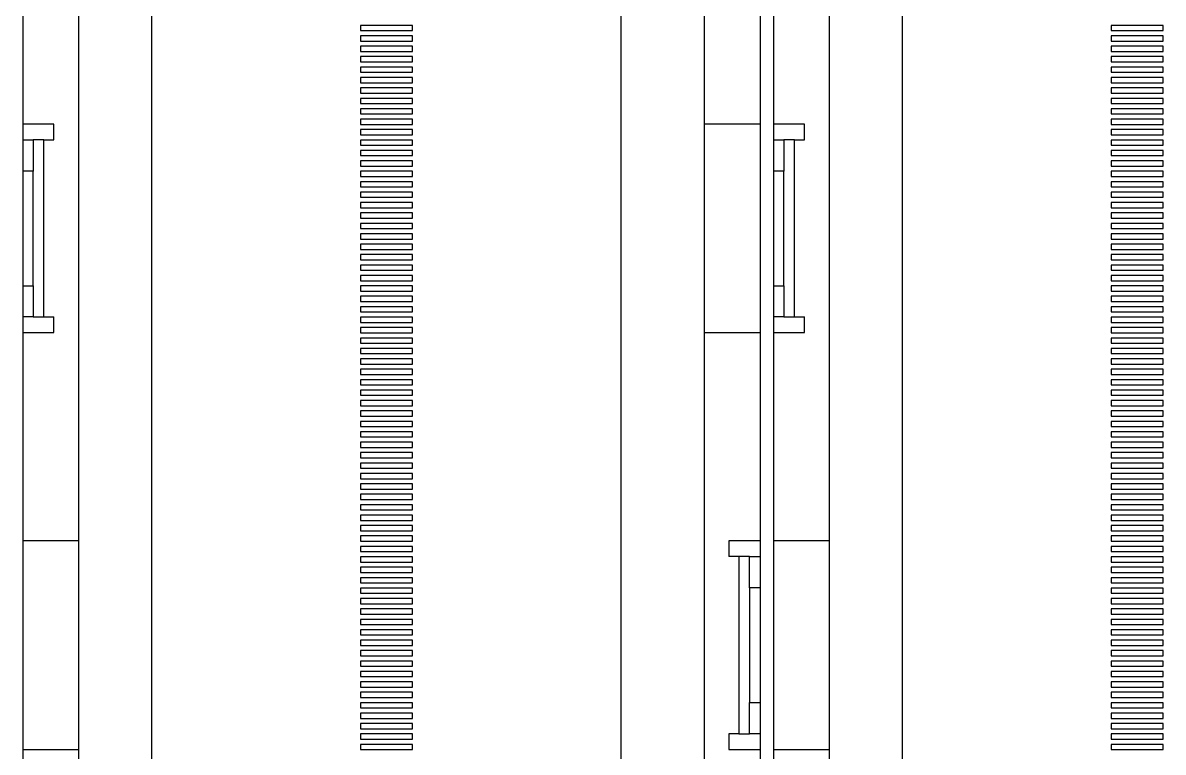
# Paper-space layout 'D' of a CAD drawing. Header units: inches. Extents: x 0 to 136, y 0 to 88.
# Drawn here: x 31.85 to 37.59, y 57.4 to 61.07 of the extents above; entities that cross this region are included whole.
import ezdxf

# ---------------------------------------------------------------- set-up
doc = ezdxf.new("R2010")
doc.units = ezdxf.units.IN
doc.header["$LTSCALE"] = 4
doc.header["$MEASUREMENT"] = 0

psp = doc.layouts.new('D')

# ---------------------------------------------------------------- linework, layer by layer
at = {"color": 7, "linetype": 'Continuous', "lineweight": 25}
for p, q in [((31.8497, 79.1984), (31.8497, 49.0147)), ((35.5614, 79.1984), (35.5614, 49.0147)), ((35.6292, 79.1984), (35.6292, 49.0147)), ((35.2816, 49.6971), (35.2816, 79.1459)), ((32.132, 49.6971), (32.132, 76.0511)), ((32.4994, 48.6199), (32.4994, 76.0247)), ((35.9115, 49.6971), (35.9115, 76.0511)), ((36.279, 48.6199), (36.279, 76.0247)), ((34.8616, 48.6199), (34.8616, 76.0048)), ((33.8118, 61.0608), (33.5493, 61.0608)), ((33.5493, 61.0608), (33.5493, 61.0346)), ((33.8118, 61.0608), (33.5493, 61.0608)), ((33.5493, 61.0346), (33.8118, 61.0346)), ((33.8118, 61.0346), (33.8118, 61.0608)), ((37.5913, 61.0608), (37.3288, 61.0608)), ((37.3288, 61.0608), (37.3288, 61.0346)), ((37.5913, 61.0608), (37.3288, 61.0608)), ((37.3288, 61.0346), (37.5913, 61.0346)), ((37.5913, 61.0346), (37.5913, 61.0608)), ((33.8118, 61.0083), (33.5493, 61.0083)), ((33.5493, 61.0083), (33.5493, 60.9821)), ((33.8118, 61.0083), (33.5493, 61.0083)), ((33.5493, 60.9821), (33.8118, 60.9821)), ((33.8118, 60.9821), (33.8118, 61.0083)), ((37.5913, 61.0083), (37.3288, 61.0083)), ((37.3288, 61.0083), (37.3288, 60.9821)), ((37.5913, 61.0083), (37.3288, 61.0083)), ((37.3288, 60.9821), (37.5913, 60.9821)), ((37.5913, 60.9821), (37.5913, 61.0083)), ((33.8118, 60.9558), (33.5493, 60.9558)), ((33.5493, 60.9558), (33.5493, 60.9296)), ((33.8118, 60.9558), (33.5493, 60.9558)), ((33.5493, 60.9296), (33.8118, 60.9296)), ((33.8118, 60.9296), (33.8118, 60.9558)), ((37.5913, 60.9558), (37.3288, 60.9558)), ((37.3288, 60.9558), (37.3288, 60.9296)), ((37.5913, 60.9558), (37.3288, 60.9558)), ((37.3288, 60.9296), (37.5913, 60.9296)), ((37.5913, 60.9296), (37.5913, 60.9558)), ((33.8118, 60.9033), (33.5493, 60.9033)), ((33.5493, 60.9033), (33.5493, 60.8771)), ((33.8118, 60.9033), (33.5493, 60.9033)), ((33.5493, 60.8771), (33.8118, 60.8771)), ((33.8118, 60.8771), (33.8118, 60.9033)), ((37.5913, 60.9033), (37.3288, 60.9033)), ((37.3288, 60.9033), (37.3288, 60.8771)), ((37.5913, 60.9033), (37.3288, 60.9033)), ((37.3288, 60.8771), (37.5913, 60.8771)), ((37.5913, 60.8771), (37.5913, 60.9033)), ((33.8118, 60.8508), (33.5493, 60.8508)), ((33.5493, 60.8508), (33.5493, 60.8246)), ((33.8118, 60.8508), (33.5493, 60.8508)), ((33.5493, 60.8246), (33.8118, 60.8246)), ((33.8118, 60.8246), (33.8118, 60.8508)), ((37.5913, 60.8508), (37.3288, 60.8508)), ((37.3288, 60.8508), (37.3288, 60.8246)), ((37.5913, 60.8508), (37.3288, 60.8508)), ((37.3288, 60.8246), (37.5913, 60.8246)), ((37.5913, 60.8246), (37.5913, 60.8508)), ((33.8118, 60.7983), (33.5493, 60.7983)), ((33.5493, 60.7983), (33.5493, 60.7721)), ((33.8118, 60.7983), (33.5493, 60.7983)), ((33.5493, 60.7721), (33.8118, 60.7721)), ((33.8118, 60.7721), (33.8118, 60.7983)), ((37.5913, 60.7983), (37.3288, 60.7983)), ((37.3288, 60.7983), (37.3288, 60.7721)), ((37.5913, 60.7983), (37.3288, 60.7983)), ((37.3288, 60.7721), (37.5913, 60.7721)), ((37.5913, 60.7721), (37.5913, 60.7983)), ((33.8118, 60.7458), (33.5493, 60.7458)), ((33.5493, 60.7458), (33.5493, 60.7196)), ((33.8118, 60.7458), (33.5493, 60.7458)), ((33.5493, 60.7196), (33.8118, 60.7196)), ((33.8118, 60.6933), (33.5493, 60.6933)), ((33.5493, 60.6933), (33.5493, 60.6671)), ((33.8118, 60.6933), (33.5493, 60.6933)), ((33.8118, 60.7196), (33.8118, 60.7458)), ((33.8118, 60.6671), (33.8118, 60.6933)), ((37.5913, 60.7458), (37.3288, 60.7458)), ((37.3288, 60.7458), (37.3288, 60.7196)), ((37.5913, 60.7458), (37.3288, 60.7458)), ((37.3288, 60.7196), (37.5913, 60.7196)), ((37.5913, 60.6933), (37.3288, 60.6933)), ((37.3288, 60.6933), (37.3288, 60.6671)), ((37.5913, 60.6933), (37.3288, 60.6933)), ((37.5913, 60.7196), (37.5913, 60.7458)), ((37.5913, 60.6671), (37.5913, 60.6933)), ((33.5493, 60.6671), (33.8118, 60.6671)), ((33.8118, 60.6409), (33.5493, 60.6409)), ((33.5493, 60.6409), (33.5493, 60.6146)), ((33.8118, 60.6409), (33.5493, 60.6409)), ((33.8118, 60.6146), (33.8118, 60.6409)), ((37.3288, 60.6671), (37.5913, 60.6671)), ((37.5913, 60.6409), (37.3288, 60.6409)), ((37.3288, 60.6409), (37.3288, 60.6146)), ((37.5913, 60.6409), (37.3288, 60.6409)), ((37.5913, 60.6146), (37.5913, 60.6409)), ((33.5493, 60.6146), (33.8118, 60.6146)), ((33.8118, 60.5884), (33.5493, 60.5884)), ((33.5493, 60.5884), (33.5493, 60.5621)), ((33.8118, 60.5884), (33.5493, 60.5884)), ((33.8118, 60.5621), (33.8118, 60.5884)), ((37.3288, 60.6146), (37.5913, 60.6146)), ((37.5913, 60.5884), (37.3288, 60.5884)), ((37.3288, 60.5884), (37.3288, 60.5621)), ((37.5913, 60.5884), (37.3288, 60.5884)), ((37.5913, 60.5621), (37.5913, 60.5884)), ((32.0061, 60.5632), (31.8497, 60.5632)), ((32.0061, 60.4845), (32.0061, 60.5632)), ((33.5493, 60.5621), (33.8118, 60.5621)), ((33.8118, 60.5359), (33.5493, 60.5359)), ((33.5493, 60.5359), (33.5493, 60.5096)), ((33.8118, 60.5359), (33.5493, 60.5359)), ((33.8118, 60.5096), (33.8118, 60.5359)), ((35.5614, 60.5632), (35.2816, 60.5632)), ((35.7856, 60.5632), (35.6292, 60.5632)), ((35.7856, 60.4845), (35.7856, 60.5632)), ((37.3288, 60.5621), (37.5913, 60.5621)), ((37.5913, 60.5359), (37.3288, 60.5359)), ((37.3288, 60.5359), (37.3288, 60.5096)), ((37.5913, 60.5359), (37.3288, 60.5359)), ((37.5913, 60.5096), (37.5913, 60.5359)), ((31.8497, 60.4845), (31.9023, 60.4845)), ((31.9023, 60.4845), (31.9023, 60.327)), ((31.9561, 60.4845), (31.9023, 60.4845)), ((31.9561, 59.5921), (31.9561, 60.4845)), ((31.9561, 60.4845), (32.0061, 60.4845)), ((33.5493, 60.5096), (33.8118, 60.5096)), ((33.8118, 60.4834), (33.5493, 60.4834)), ((33.5493, 60.4834), (33.5493, 60.4571)), ((33.8118, 60.4834), (33.5493, 60.4834)), ((33.8118, 60.4571), (33.8118, 60.4834)), ((35.6292, 60.4845), (35.6819, 60.4845)), ((35.6819, 60.4845), (35.6819, 60.327)), ((35.7356, 60.4845), (35.6819, 60.4845)), ((35.7356, 59.5921), (35.7356, 60.4845)), ((35.7356, 60.4845), (35.7856, 60.4845)), ((37.3288, 60.5096), (37.5913, 60.5096)), ((37.5913, 60.4834), (37.3288, 60.4834)), ((37.3288, 60.4834), (37.3288, 60.4571)), ((37.5913, 60.4834), (37.3288, 60.4834)), ((37.5913, 60.4571), (37.5913, 60.4834)), ((33.5493, 60.4571), (33.8118, 60.4571)), ((33.8118, 60.4309), (33.5493, 60.4309)), ((33.5493, 60.4309), (33.5493, 60.4046)), ((33.8118, 60.4309), (33.5493, 60.4309)), ((33.5493, 60.4046), (33.8118, 60.4046)), ((33.8118, 60.4046), (33.8118, 60.4309)), ((37.3288, 60.4571), (37.5913, 60.4571)), ((37.5913, 60.4309), (37.3288, 60.4309)), ((37.3288, 60.4309), (37.3288, 60.4046)), ((37.5913, 60.4309), (37.3288, 60.4309)), ((37.3288, 60.4046), (37.5913, 60.4046)), ((37.5913, 60.4046), (37.5913, 60.4309)), ((33.8118, 60.3784), (33.5493, 60.3784)), ((33.5493, 60.3784), (33.5493, 60.3521)), ((33.8118, 60.3784), (33.5493, 60.3784)), ((33.5493, 60.3521), (33.8118, 60.3521)), ((33.8118, 60.3521), (33.8118, 60.3784)), ((37.5913, 60.3784), (37.3288, 60.3784)), ((37.3288, 60.3784), (37.3288, 60.3521)), ((37.5913, 60.3784), (37.3288, 60.3784)), ((37.3288, 60.3521), (37.5913, 60.3521)), ((37.5913, 60.3521), (37.5913, 60.3784)), ((31.9023, 60.327), (31.8497, 60.327)), ((31.9023, 59.7496), (31.9023, 60.327)), ((33.8118, 60.3259), (33.5493, 60.3259)), ((33.5493, 60.3259), (33.5493, 60.2996)), ((33.8118, 60.3259), (33.5493, 60.3259)), ((33.5493, 60.2996), (33.8118, 60.2996)), ((33.8118, 60.2996), (33.8118, 60.3259)), ((35.6819, 60.327), (35.6292, 60.327)), ((35.6819, 59.7496), (35.6819, 60.327)), ((37.5913, 60.3259), (37.3288, 60.3259)), ((37.3288, 60.3259), (37.3288, 60.2996)), ((37.5913, 60.3259), (37.3288, 60.3259)), ((37.3288, 60.2996), (37.5913, 60.2996)), ((37.5913, 60.2996), (37.5913, 60.3259)), ((33.8118, 60.2734), (33.5493, 60.2734)), ((33.5493, 60.2734), (33.5493, 60.2471)), ((33.8118, 60.2734), (33.5493, 60.2734)), ((33.5493, 60.2471), (33.8118, 60.2471)), ((33.8118, 60.2471), (33.8118, 60.2734)), ((37.5913, 60.2734), (37.3288, 60.2734)), ((37.3288, 60.2734), (37.3288, 60.2471)), ((37.5913, 60.2734), (37.3288, 60.2734)), ((37.3288, 60.2471), (37.5913, 60.2471)), ((37.5913, 60.2471), (37.5913, 60.2734)), ((33.8118, 60.2209), (33.5493, 60.2209)), ((33.5493, 60.2209), (33.5493, 60.1947)), ((33.8118, 60.2209), (33.5493, 60.2209)), ((33.5493, 60.1947), (33.8118, 60.1947)), ((33.8118, 60.1947), (33.8118, 60.2209)), ((37.5913, 60.2209), (37.3288, 60.2209)), ((37.3288, 60.2209), (37.3288, 60.1947)), ((37.5913, 60.2209), (37.3288, 60.2209)), ((37.3288, 60.1947), (37.5913, 60.1947)), ((37.5913, 60.1947), (37.5913, 60.2209)), ((33.8118, 60.1684), (33.5493, 60.1684)), ((33.5493, 60.1684), (33.5493, 60.1422)), ((33.8118, 60.1684), (33.5493, 60.1684)), ((33.5493, 60.1422), (33.8118, 60.1422)), ((33.8118, 60.1159), (33.5493, 60.1159)), ((33.5493, 60.1159), (33.5493, 60.0897)), ((33.8118, 60.1159), (33.5493, 60.1159)), ((33.8118, 60.1422), (33.8118, 60.1684)), ((33.8118, 60.0897), (33.8118, 60.1159)), ((37.5913, 60.1684), (37.3288, 60.1684)), ((37.3288, 60.1684), (37.3288, 60.1422)), ((37.5913, 60.1684), (37.3288, 60.1684)), ((37.3288, 60.1422), (37.5913, 60.1422)), ((37.5913, 60.1159), (37.3288, 60.1159)), ((37.3288, 60.1159), (37.3288, 60.0897)), ((37.5913, 60.1159), (37.3288, 60.1159)), ((37.5913, 60.1422), (37.5913, 60.1684)), ((37.5913, 60.0897), (37.5913, 60.1159)), ((33.5493, 60.0897), (33.8118, 60.0897)), ((33.8118, 60.0634), (33.5493, 60.0634)), ((33.5493, 60.0634), (33.5493, 60.0372)), ((33.8118, 60.0634), (33.5493, 60.0634)), ((33.8118, 60.0372), (33.8118, 60.0634)), ((37.3288, 60.0897), (37.5913, 60.0897)), ((37.5913, 60.0634), (37.3288, 60.0634)), ((37.3288, 60.0634), (37.3288, 60.0372)), ((37.5913, 60.0634), (37.3288, 60.0634)), ((37.5913, 60.0372), (37.5913, 60.0634)), ((33.5493, 60.0372), (33.8118, 60.0372)), ((33.8118, 60.0109), (33.5493, 60.0109)), ((33.5493, 60.0109), (33.5493, 59.9847)), ((33.8118, 60.0109), (33.5493, 60.0109)), ((33.8118, 59.9847), (33.8118, 60.0109)), ((37.3288, 60.0372), (37.5913, 60.0372)), ((37.5913, 60.0109), (37.3288, 60.0109)), ((37.3288, 60.0109), (37.3288, 59.9847)), ((37.5913, 60.0109), (37.3288, 60.0109)), ((37.5913, 59.9847), (37.5913, 60.0109)), ((33.5493, 59.9847), (33.8118, 59.9847)), ((33.8118, 59.9584), (33.5493, 59.9584)), ((33.5493, 59.9584), (33.5493, 59.9322)), ((33.8118, 59.9584), (33.5493, 59.9584)), ((33.8118, 59.9322), (33.8118, 59.9584)), ((37.3288, 59.9847), (37.5913, 59.9847)), ((37.5913, 59.9584), (37.3288, 59.9584)), ((37.3288, 59.9584), (37.3288, 59.9322)), ((37.5913, 59.9584), (37.3288, 59.9584)), ((37.5913, 59.9322), (37.5913, 59.9584)), ((33.5493, 59.9322), (33.8118, 59.9322)), ((33.8118, 59.9059), (33.5493, 59.9059)), ((33.5493, 59.9059), (33.5493, 59.8797)), ((33.8118, 59.9059), (33.5493, 59.9059)), ((33.8118, 59.8797), (33.8118, 59.9059)), ((37.3288, 59.9322), (37.5913, 59.9322)), ((37.5913, 59.9059), (37.3288, 59.9059)), ((37.3288, 59.9059), (37.3288, 59.8797)), ((37.5913, 59.9059), (37.3288, 59.9059)), ((37.5913, 59.8797), (37.5913, 59.9059)), ((33.5493, 59.8797), (33.8118, 59.8797)), ((33.8118, 59.8534), (33.5493, 59.8534)), ((33.5493, 59.8534), (33.5493, 59.8272)), ((33.8118, 59.8534), (33.5493, 59.8534)), ((33.8118, 59.8272), (33.8118, 59.8534)), ((37.3288, 59.8797), (37.5913, 59.8797)), ((37.5913, 59.8534), (37.3288, 59.8534)), ((37.3288, 59.8534), (37.3288, 59.8272)), ((37.5913, 59.8534), (37.3288, 59.8534)), ((37.5913, 59.8272), (37.5913, 59.8534)), ((33.5493, 59.8272), (33.8118, 59.8272)), ((33.8118, 59.801), (33.5493, 59.801)), ((33.5493, 59.801), (33.5493, 59.7747)), ((33.8118, 59.801), (33.5493, 59.801)), ((33.5493, 59.7747), (33.8118, 59.7747)), ((33.8118, 59.7747), (33.8118, 59.801)), ((37.3288, 59.8272), (37.5913, 59.8272)), ((37.5913, 59.801), (37.3288, 59.801)), ((37.3288, 59.801), (37.3288, 59.7747)), ((37.5913, 59.801), (37.3288, 59.801)), ((37.3288, 59.7747), (37.5913, 59.7747)), ((37.5913, 59.7747), (37.5913, 59.801)), ((31.8497, 59.7496), (31.9023, 59.7496)), ((31.9023, 59.7496), (31.9023, 59.5921)), ((33.8118, 59.7485), (33.5493, 59.7485)), ((33.5493, 59.7485), (33.5493, 59.7222)), ((33.8118, 59.7485), (33.5493, 59.7485)), ((33.5493, 59.7222), (33.8118, 59.7222)), ((33.8118, 59.7222), (33.8118, 59.7485)), ((35.6292, 59.7496), (35.6819, 59.7496)), ((35.6819, 59.7496), (35.6819, 59.5921)), ((37.5913, 59.7485), (37.3288, 59.7485)), ((37.3288, 59.7485), (37.3288, 59.7222)), ((37.5913, 59.7485), (37.3288, 59.7485)), ((37.3288, 59.7222), (37.5913, 59.7222)), ((37.5913, 59.7222), (37.5913, 59.7485)), ((33.8118, 59.696), (33.5493, 59.696)), ((33.5493, 59.696), (33.5493, 59.6697)), ((33.8118, 59.696), (33.5493, 59.696)), ((33.5493, 59.6697), (33.8118, 59.6697)), ((33.8118, 59.6697), (33.8118, 59.696)), ((37.5913, 59.696), (37.3288, 59.696)), ((37.3288, 59.696), (37.3288, 59.6697)), ((37.5913, 59.696), (37.3288, 59.696)), ((37.3288, 59.6697), (37.5913, 59.6697)), ((37.5913, 59.6697), (37.5913, 59.696)), ((33.8118, 59.6435), (33.5493, 59.6435)), ((33.5493, 59.6435), (33.5493, 59.6172)), ((33.8118, 59.6435), (33.5493, 59.6435)), ((33.5493, 59.6172), (33.8118, 59.6172)), ((33.8118, 59.6172), (33.8118, 59.6435)), ((37.5913, 59.6435), (37.3288, 59.6435)), ((37.3288, 59.6435), (37.3288, 59.6172)), ((37.5913, 59.6435), (37.3288, 59.6435)), ((37.3288, 59.6172), (37.5913, 59.6172)), ((37.5913, 59.6172), (37.5913, 59.6435)), ((31.9023, 59.5921), (31.8497, 59.5921)), ((31.9023, 59.5921), (31.9561, 59.5921)), ((31.9561, 59.5921), (32.0061, 59.5921)), ((32.0061, 59.5134), (32.0061, 59.5921)), ((33.8118, 59.591), (33.5493, 59.591)), ((33.5493, 59.591), (33.5493, 59.5647)), ((33.8118, 59.591), (33.5493, 59.591)), ((33.5493, 59.5647), (33.8118, 59.5647)), ((33.8118, 59.5647), (33.8118, 59.591)), ((35.6819, 59.5921), (35.6292, 59.5921)), ((35.6819, 59.5921), (35.7356, 59.5921)), ((35.7356, 59.5921), (35.7856, 59.5921)), ((35.7856, 59.5134), (35.7856, 59.5921)), ((37.5913, 59.591), (37.3288, 59.591)), ((37.3288, 59.591), (37.3288, 59.5647)), ((37.5913, 59.591), (37.3288, 59.591)), ((37.3288, 59.5647), (37.5913, 59.5647)), ((37.5913, 59.5647), (37.5913, 59.591)), ((31.8497, 59.5134), (32.0061, 59.5134)), ((33.8118, 59.5385), (33.5493, 59.5385)), ((33.5493, 59.5385), (33.5493, 59.5122)), ((33.8118, 59.5385), (33.5493, 59.5385)), ((33.5493, 59.5122), (33.8118, 59.5122)), ((33.8118, 59.486), (33.5493, 59.486)), ((33.5493, 59.486), (33.5493, 59.4597)), ((33.8118, 59.486), (33.5493, 59.486)), ((33.8118, 59.5122), (33.8118, 59.5385)), ((33.8118, 59.4597), (33.8118, 59.486)), ((35.2816, 59.5134), (35.5614, 59.5134)), ((35.6292, 59.5134), (35.7856, 59.5134)), ((37.5913, 59.5385), (37.3288, 59.5385)), ((37.3288, 59.5385), (37.3288, 59.5122)), ((37.5913, 59.5385), (37.3288, 59.5385)), ((37.3288, 59.5122), (37.5913, 59.5122)), ((37.5913, 59.486), (37.3288, 59.486)), ((37.3288, 59.486), (37.3288, 59.4597)), ((37.5913, 59.486), (37.3288, 59.486)), ((37.5913, 59.5122), (37.5913, 59.5385)), ((37.5913, 59.4597), (37.5913, 59.486)), ((33.5493, 59.4597), (33.8118, 59.4597)), ((33.8118, 59.4335), (33.5493, 59.4335)), ((33.5493, 59.4335), (33.5493, 59.4073)), ((33.8118, 59.4335), (33.5493, 59.4335)), ((33.8118, 59.4073), (33.8118, 59.4335)), ((37.3288, 59.4597), (37.5913, 59.4597)), ((37.5913, 59.4335), (37.3288, 59.4335)), ((37.3288, 59.4335), (37.3288, 59.4073)), ((37.5913, 59.4335), (37.3288, 59.4335)), ((37.5913, 59.4073), (37.5913, 59.4335)), ((33.5493, 59.4073), (33.8118, 59.4073)), ((33.8118, 59.381), (33.5493, 59.381)), ((33.5493, 59.381), (33.5493, 59.3548)), ((33.8118, 59.381), (33.5493, 59.381)), ((33.8118, 59.3548), (33.8118, 59.381)), ((37.3288, 59.4073), (37.5913, 59.4073)), ((37.5913, 59.381), (37.3288, 59.381)), ((37.3288, 59.381), (37.3288, 59.3548)), ((37.5913, 59.381), (37.3288, 59.381)), ((37.5913, 59.3548), (37.5913, 59.381)), ((33.5493, 59.3548), (33.8118, 59.3548)), ((33.8118, 59.3285), (33.5493, 59.3285)), ((33.5493, 59.3285), (33.5493, 59.3023)), ((33.8118, 59.3285), (33.5493, 59.3285)), ((33.8118, 59.3023), (33.8118, 59.3285)), ((37.3288, 59.3548), (37.5913, 59.3548)), ((37.5913, 59.3285), (37.3288, 59.3285)), ((37.3288, 59.3285), (37.3288, 59.3023)), ((37.5913, 59.3285), (37.3288, 59.3285)), ((37.5913, 59.3023), (37.5913, 59.3285)), ((33.5493, 59.3023), (33.8118, 59.3023)), ((33.8118, 59.276), (33.5493, 59.276)), ((33.5493, 59.276), (33.5493, 59.2498)), ((33.8118, 59.276), (33.5493, 59.276)), ((33.8118, 59.2498), (33.8118, 59.276)), ((37.3288, 59.3023), (37.5913, 59.3023)), ((37.5913, 59.276), (37.3288, 59.276)), ((37.3288, 59.276), (37.3288, 59.2498)), ((37.5913, 59.276), (37.3288, 59.276)), ((37.5913, 59.2498), (37.5913, 59.276)), ((33.5493, 59.2498), (33.8118, 59.2498)), ((33.8118, 59.2235), (33.5493, 59.2235)), ((33.5493, 59.2235), (33.5493, 59.1973)), ((33.8118, 59.2235), (33.5493, 59.2235)), ((33.5493, 59.1973), (33.8118, 59.1973)), ((33.8118, 59.1973), (33.8118, 59.2235)), ((37.3288, 59.2498), (37.5913, 59.2498)), ((37.5913, 59.2235), (37.3288, 59.2235)), ((37.3288, 59.2235), (37.3288, 59.1973)), ((37.5913, 59.2235), (37.3288, 59.2235)), ((37.3288, 59.1973), (37.5913, 59.1973)), ((37.5913, 59.1973), (37.5913, 59.2235)), ((33.8118, 59.171), (33.5493, 59.171)), ((33.5493, 59.171), (33.5493, 59.1448)), ((33.8118, 59.171), (33.5493, 59.171)), ((33.5493, 59.1448), (33.8118, 59.1448)), ((33.8118, 59.1448), (33.8118, 59.171)), ((37.5913, 59.171), (37.3288, 59.171)), ((37.3288, 59.171), (37.3288, 59.1448)), ((37.5913, 59.171), (37.3288, 59.171)), ((37.3288, 59.1448), (37.5913, 59.1448)), ((37.5913, 59.1448), (37.5913, 59.171)), ((33.8118, 59.1185), (33.5493, 59.1185)), ((33.5493, 59.1185), (33.5493, 59.0923)), ((33.8118, 59.1185), (33.5493, 59.1185)), ((33.5493, 59.0923), (33.8118, 59.0923)), ((33.8118, 59.0923), (33.8118, 59.1185)), ((37.5913, 59.1185), (37.3288, 59.1185)), ((37.3288, 59.1185), (37.3288, 59.0923)), ((37.5913, 59.1185), (37.3288, 59.1185)), ((37.3288, 59.0923), (37.5913, 59.0923)), ((37.5913, 59.0923), (37.5913, 59.1185)), ((33.8118, 59.066), (33.5493, 59.066)), ((33.5493, 59.066), (33.5493, 59.0398)), ((33.8118, 59.066), (33.5493, 59.066)), ((33.5493, 59.0398), (33.8118, 59.0398)), ((33.8118, 59.0398), (33.8118, 59.066)), ((37.5913, 59.066), (37.3288, 59.066)), ((37.3288, 59.066), (37.3288, 59.0398)), ((37.5913, 59.066), (37.3288, 59.066)), ((37.3288, 59.0398), (37.5913, 59.0398)), ((37.5913, 59.0398), (37.5913, 59.066)), ((33.8118, 59.0136), (33.5493, 59.0136)), ((33.5493, 59.0136), (33.5493, 58.9873)), ((33.8118, 59.0136), (33.5493, 59.0136)), ((33.5493, 58.9873), (33.8118, 58.9873)), ((33.8118, 58.9873), (33.8118, 59.0136)), ((37.5913, 59.0136), (37.3288, 59.0136)), ((37.3288, 59.0136), (37.3288, 58.9873)), ((37.5913, 59.0136), (37.3288, 59.0136)), ((37.3288, 58.9873), (37.5913, 58.9873)), ((37.5913, 58.9873), (37.5913, 59.0136)), ((33.8118, 58.9611), (33.5493, 58.9611)), ((33.5493, 58.9611), (33.5493, 58.9348)), ((33.8118, 58.9611), (33.5493, 58.9611)), ((33.5493, 58.9348), (33.8118, 58.9348)), ((33.8118, 58.9348), (33.8118, 58.9611)), ((37.5913, 58.9611), (37.3288, 58.9611)), ((37.3288, 58.9611), (37.3288, 58.9348)), ((37.5913, 58.9611), (37.3288, 58.9611)), ((37.3288, 58.9348), (37.5913, 58.9348)), ((37.5913, 58.9348), (37.5913, 58.9611)), ((33.8118, 58.9086), (33.5493, 58.9086)), ((33.5493, 58.9086), (33.5493, 58.8823)), ((33.8118, 58.9086), (33.5493, 58.9086)), ((33.5493, 58.8823), (33.8118, 58.8823)), ((33.8118, 58.8561), (33.5493, 58.8561)), ((33.5493, 58.8561), (33.5493, 58.8298)), ((33.8118, 58.8561), (33.5493, 58.8561)), ((33.8118, 58.8823), (33.8118, 58.9086)), ((33.8118, 58.8298), (33.8118, 58.8561)), ((37.5913, 58.9086), (37.3288, 58.9086)), ((37.3288, 58.9086), (37.3288, 58.8823)), ((37.5913, 58.9086), (37.3288, 58.9086)), ((37.3288, 58.8823), (37.5913, 58.8823)), ((37.5913, 58.8561), (37.3288, 58.8561)), ((37.3288, 58.8561), (37.3288, 58.8298)), ((37.5913, 58.8561), (37.3288, 58.8561)), ((37.5913, 58.8823), (37.5913, 58.9086)), ((37.5913, 58.8298), (37.5913, 58.8561)), ((33.5493, 58.8298), (33.8118, 58.8298)), ((33.8118, 58.8036), (33.5493, 58.8036)), ((33.5493, 58.8036), (33.5493, 58.7773)), ((33.8118, 58.8036), (33.5493, 58.8036)), ((33.8118, 58.7773), (33.8118, 58.8036)), ((37.3288, 58.8298), (37.5913, 58.8298)), ((37.5913, 58.8036), (37.3288, 58.8036)), ((37.3288, 58.8036), (37.3288, 58.7773)), ((37.5913, 58.8036), (37.3288, 58.8036)), ((37.5913, 58.7773), (37.5913, 58.8036)), ((33.5493, 58.7773), (33.8118, 58.7773)), ((33.8118, 58.7511), (33.5493, 58.7511)), ((33.5493, 58.7511), (33.5493, 58.7248)), ((33.8118, 58.7511), (33.5493, 58.7511)), ((33.8118, 58.7248), (33.8118, 58.7511)), ((37.3288, 58.7773), (37.5913, 58.7773)), ((37.5913, 58.7511), (37.3288, 58.7511)), ((37.3288, 58.7511), (37.3288, 58.7248)), ((37.5913, 58.7511), (37.3288, 58.7511)), ((37.5913, 58.7248), (37.5913, 58.7511)), ((33.5493, 58.7248), (33.8118, 58.7248)), ((33.8118, 58.6986), (33.5493, 58.6986)), ((33.5493, 58.6986), (33.5493, 58.6723)), ((33.8118, 58.6986), (33.5493, 58.6986)), ((33.8118, 58.6723), (33.8118, 58.6986)), ((37.3288, 58.7248), (37.5913, 58.7248)), ((37.5913, 58.6986), (37.3288, 58.6986)), ((37.3288, 58.6986), (37.3288, 58.6723)), ((37.5913, 58.6986), (37.3288, 58.6986)), ((37.5913, 58.6723), (37.5913, 58.6986)), ((33.5493, 58.6723), (33.8118, 58.6723)), ((33.8118, 58.6461), (33.5493, 58.6461)), ((33.5493, 58.6461), (33.5493, 58.6199)), ((33.8118, 58.6461), (33.5493, 58.6461)), ((33.8118, 58.6199), (33.8118, 58.6461)), ((37.3288, 58.6723), (37.5913, 58.6723)), ((37.5913, 58.6461), (37.3288, 58.6461)), ((37.3288, 58.6461), (37.3288, 58.6199)), ((37.5913, 58.6461), (37.3288, 58.6461)), ((37.5913, 58.6199), (37.5913, 58.6461)), ((33.5493, 58.6199), (33.8118, 58.6199)), ((33.8118, 58.5936), (33.5493, 58.5936)), ((33.5493, 58.5936), (33.5493, 58.5674)), ((33.8118, 58.5936), (33.5493, 58.5936)), ((33.5493, 58.5674), (33.8118, 58.5674)), ((33.8118, 58.5674), (33.8118, 58.5936)), ((37.3288, 58.6199), (37.5913, 58.6199)), ((37.5913, 58.5936), (37.3288, 58.5936)), ((37.3288, 58.5936), (37.3288, 58.5674)), ((37.5913, 58.5936), (37.3288, 58.5936)), ((37.3288, 58.5674), (37.5913, 58.5674)), ((37.5913, 58.5674), (37.5913, 58.5936)), ((33.8118, 58.5411), (33.5493, 58.5411)), ((33.5493, 58.5411), (33.5493, 58.5149)), ((33.8118, 58.5411), (33.5493, 58.5411)), ((33.5493, 58.5149), (33.8118, 58.5149)), ((33.8118, 58.5149), (33.8118, 58.5411)), ((37.5913, 58.5411), (37.3288, 58.5411)), ((37.3288, 58.5411), (37.3288, 58.5149)), ((37.5913, 58.5411), (37.3288, 58.5411)), ((37.3288, 58.5149), (37.5913, 58.5149)), ((37.5913, 58.5149), (37.5913, 58.5411)), ((32.132, 58.4635), (31.8497, 58.4635)), ((33.8118, 58.4886), (33.5493, 58.4886)), ((33.5493, 58.4886), (33.5493, 58.4624)), ((33.8118, 58.4886), (33.5493, 58.4886)), ((33.5493, 58.4624), (33.8118, 58.4624)), ((33.8118, 58.4624), (33.8118, 58.4886)), ((35.5614, 58.4635), (35.405, 58.4635)), ((35.405, 58.4635), (35.405, 58.3847)), ((35.9115, 58.4635), (35.6292, 58.4635)), ((37.5913, 58.4886), (37.3288, 58.4886)), ((37.3288, 58.4886), (37.3288, 58.4624)), ((37.5913, 58.4886), (37.3288, 58.4886)), ((37.3288, 58.4624), (37.5913, 58.4624)), ((37.5913, 58.4624), (37.5913, 58.4886)), ((33.8118, 58.4361), (33.5493, 58.4361)), ((33.5493, 58.4361), (33.5493, 58.4099)), ((33.8118, 58.4361), (33.5493, 58.4361)), ((33.5493, 58.4099), (33.8118, 58.4099)), ((33.8118, 58.4099), (33.8118, 58.4361)), ((37.5913, 58.4361), (37.3288, 58.4361)), ((37.3288, 58.4361), (37.3288, 58.4099)), ((37.5913, 58.4361), (37.3288, 58.4361)), ((37.3288, 58.4099), (37.5913, 58.4099)), ((37.5913, 58.4099), (37.5913, 58.4361)), ((33.8118, 58.3836), (33.5493, 58.3836)), ((33.5493, 58.3836), (33.5493, 58.3574)), ((33.8118, 58.3836), (33.5493, 58.3836)), ((33.5493, 58.3574), (33.8118, 58.3574)), ((33.8118, 58.3574), (33.8118, 58.3836)), ((35.455, 58.3847), (35.405, 58.3847)), ((35.455, 58.3847), (35.455, 57.4924)), ((35.5087, 58.3847), (35.455, 58.3847)), ((35.5087, 58.2273), (35.5087, 58.3847)), ((35.5087, 58.3847), (35.5614, 58.3847)), ((37.5913, 58.3836), (37.3288, 58.3836)), ((37.3288, 58.3836), (37.3288, 58.3574)), ((37.5913, 58.3836), (37.3288, 58.3836)), ((37.3288, 58.3574), (37.5913, 58.3574)), ((37.5913, 58.3574), (37.5913, 58.3836)), ((33.8118, 58.3311), (33.5493, 58.3311)), ((33.5493, 58.3311), (33.5493, 58.3049)), ((33.8118, 58.3311), (33.5493, 58.3311)), ((33.5493, 58.3049), (33.8118, 58.3049)), ((33.8118, 58.2786), (33.5493, 58.2786)), ((33.5493, 58.2786), (33.5493, 58.2524)), ((33.8118, 58.2786), (33.5493, 58.2786)), ((33.8118, 58.3049), (33.8118, 58.3311)), ((33.8118, 58.2524), (33.8118, 58.2786)), ((37.5913, 58.3311), (37.3288, 58.3311)), ((37.3288, 58.3311), (37.3288, 58.3049)), ((37.5913, 58.3311), (37.3288, 58.3311)), ((37.3288, 58.3049), (37.5913, 58.3049)), ((37.5913, 58.2786), (37.3288, 58.2786)), ((37.3288, 58.2786), (37.3288, 58.2524)), ((37.5913, 58.2786), (37.3288, 58.2786)), ((37.5913, 58.3049), (37.5913, 58.3311)), ((37.5913, 58.2524), (37.5913, 58.2786)), ((33.5493, 58.2524), (33.8118, 58.2524)), ((33.8118, 58.2262), (33.5493, 58.2262)), ((33.5493, 58.2262), (33.5493, 58.1999)), ((33.8118, 58.2262), (33.5493, 58.2262)), ((33.8118, 58.1999), (33.8118, 58.2262)), ((35.5087, 58.2273), (35.5087, 57.6498)), ((35.5614, 58.2273), (35.5087, 58.2273)), ((37.3288, 58.2524), (37.5913, 58.2524)), ((37.5913, 58.2262), (37.3288, 58.2262)), ((37.3288, 58.2262), (37.3288, 58.1999)), ((37.5913, 58.2262), (37.3288, 58.2262)), ((37.5913, 58.1999), (37.5913, 58.2262)), ((33.5493, 58.1999), (33.8118, 58.1999)), ((33.8118, 58.1737), (33.5493, 58.1737)), ((33.5493, 58.1737), (33.5493, 58.1474)), ((33.8118, 58.1737), (33.5493, 58.1737)), ((33.8118, 58.1474), (33.8118, 58.1737)), ((37.3288, 58.1999), (37.5913, 58.1999)), ((37.5913, 58.1737), (37.3288, 58.1737)), ((37.3288, 58.1737), (37.3288, 58.1474)), ((37.5913, 58.1737), (37.3288, 58.1737)), ((37.5913, 58.1474), (37.5913, 58.1737)), ((33.5493, 58.1474), (33.8118, 58.1474)), ((33.8118, 58.1212), (33.5493, 58.1212)), ((33.5493, 58.1212), (33.5493, 58.0949)), ((33.8118, 58.1212), (33.5493, 58.1212)), ((33.8118, 58.0949), (33.8118, 58.1212)), ((37.3288, 58.1474), (37.5913, 58.1474)), ((37.5913, 58.1212), (37.3288, 58.1212)), ((37.3288, 58.1212), (37.3288, 58.0949)), ((37.5913, 58.1212), (37.3288, 58.1212)), ((37.5913, 58.0949), (37.5913, 58.1212)), ((33.5493, 58.0949), (33.8118, 58.0949)), ((33.8118, 58.0687), (33.5493, 58.0687)), ((33.5493, 58.0687), (33.5493, 58.0424)), ((33.8118, 58.0687), (33.5493, 58.0687)), ((33.8118, 58.0424), (33.8118, 58.0687)), ((37.3288, 58.0949), (37.5913, 58.0949)), ((37.5913, 58.0687), (37.3288, 58.0687)), ((37.3288, 58.0687), (37.3288, 58.0424)), ((37.5913, 58.0687), (37.3288, 58.0687)), ((37.5913, 58.0424), (37.5913, 58.0687)), ((33.5493, 58.0424), (33.8118, 58.0424)), ((33.8118, 58.0162), (33.5493, 58.0162)), ((33.5493, 58.0162), (33.5493, 57.9899)), ((33.8118, 58.0162), (33.5493, 58.0162)), ((33.8118, 57.9899), (33.8118, 58.0162)), ((37.3288, 58.0424), (37.5913, 58.0424)), ((37.5913, 58.0162), (37.3288, 58.0162)), ((37.3288, 58.0162), (37.3288, 57.9899)), ((37.5913, 58.0162), (37.3288, 58.0162)), ((37.5913, 57.9899), (37.5913, 58.0162)), ((33.5493, 57.9899), (33.8118, 57.9899)), ((33.8118, 57.9637), (33.5493, 57.9637)), ((33.5493, 57.9637), (33.5493, 57.9374)), ((33.8118, 57.9637), (33.5493, 57.9637)), ((33.5493, 57.9374), (33.8118, 57.9374)), ((33.8118, 57.9374), (33.8118, 57.9637)), ((37.3288, 57.9899), (37.5913, 57.9899)), ((37.5913, 57.9637), (37.3288, 57.9637)), ((37.3288, 57.9637), (37.3288, 57.9374)), ((37.5913, 57.9637), (37.3288, 57.9637)), ((37.3288, 57.9374), (37.5913, 57.9374)), ((37.5913, 57.9374), (37.5913, 57.9637)), ((33.8118, 57.9112), (33.5493, 57.9112)), ((33.5493, 57.9112), (33.5493, 57.8849)), ((33.8118, 57.9112), (33.5493, 57.9112)), ((33.5493, 57.8849), (33.8118, 57.8849)), ((33.8118, 57.8849), (33.8118, 57.9112)), ((37.5913, 57.9112), (37.3288, 57.9112)), ((37.3288, 57.9112), (37.3288, 57.8849)), ((37.5913, 57.9112), (37.3288, 57.9112)), ((37.3288, 57.8849), (37.5913, 57.8849)), ((37.5913, 57.8849), (37.5913, 57.9112)), ((33.8118, 57.8587), (33.5493, 57.8587)), ((33.5493, 57.8587), (33.5493, 57.8325)), ((33.8118, 57.8587), (33.5493, 57.8587)), ((33.5493, 57.8325), (33.8118, 57.8325)), ((33.8118, 57.8325), (33.8118, 57.8587)), ((37.5913, 57.8587), (37.3288, 57.8587)), ((37.3288, 57.8587), (37.3288, 57.8325)), ((37.5913, 57.8587), (37.3288, 57.8587)), ((37.3288, 57.8325), (37.5913, 57.8325)), ((37.5913, 57.8325), (37.5913, 57.8587)), ((33.8118, 57.8062), (33.5493, 57.8062)), ((33.5493, 57.8062), (33.5493, 57.78)), ((33.8118, 57.8062), (33.5493, 57.8062)), ((33.5493, 57.78), (33.8118, 57.78)), ((33.8118, 57.78), (33.8118, 57.8062)), ((37.5913, 57.8062), (37.3288, 57.8062)), ((37.3288, 57.8062), (37.3288, 57.78)), ((37.5913, 57.8062), (37.3288, 57.8062)), ((37.3288, 57.78), (37.5913, 57.78)), ((37.5913, 57.78), (37.5913, 57.8062)), ((33.8118, 57.7537), (33.5493, 57.7537)), ((33.5493, 57.7537), (33.5493, 57.7275)), ((33.8118, 57.7537), (33.5493, 57.7537)), ((33.5493, 57.7275), (33.8118, 57.7275)), ((33.8118, 57.7275), (33.8118, 57.7537)), ((37.5913, 57.7537), (37.3288, 57.7537)), ((37.3288, 57.7537), (37.3288, 57.7275)), ((37.5913, 57.7537), (37.3288, 57.7537)), ((37.3288, 57.7275), (37.5913, 57.7275)), ((37.5913, 57.7275), (37.5913, 57.7537)), ((33.8118, 57.7012), (33.5493, 57.7012)), ((33.5493, 57.7012), (33.5493, 57.675)), ((33.8118, 57.7012), (33.5493, 57.7012)), ((33.5493, 57.675), (33.8118, 57.675)), ((33.8118, 57.6487), (33.5493, 57.6487)), ((33.5493, 57.6487), (33.5493, 57.6225)), ((33.8118, 57.6487), (33.5493, 57.6487)), ((33.8118, 57.675), (33.8118, 57.7012)), ((33.8118, 57.6225), (33.8118, 57.6487)), ((35.5087, 57.4924), (35.5087, 57.6498)), ((35.5087, 57.6498), (35.5614, 57.6498)), ((37.5913, 57.7012), (37.3288, 57.7012)), ((37.3288, 57.7012), (37.3288, 57.675)), ((37.5913, 57.7012), (37.3288, 57.7012)), ((37.3288, 57.675), (37.5913, 57.675)), ((37.5913, 57.6487), (37.3288, 57.6487)), ((37.3288, 57.6487), (37.3288, 57.6225)), ((37.5913, 57.6487), (37.3288, 57.6487)), ((37.5913, 57.675), (37.5913, 57.7012)), ((37.5913, 57.6225), (37.5913, 57.6487)), ((33.5493, 57.6225), (33.8118, 57.6225)), ((33.8118, 57.5962), (33.5493, 57.5962)), ((33.5493, 57.5962), (33.5493, 57.57)), ((33.8118, 57.5962), (33.5493, 57.5962)), ((33.8118, 57.57), (33.8118, 57.5962)), ((37.3288, 57.6225), (37.5913, 57.6225)), ((37.5913, 57.5962), (37.3288, 57.5962)), ((37.3288, 57.5962), (37.3288, 57.57)), ((37.5913, 57.5962), (37.3288, 57.5962)), ((37.5913, 57.57), (37.5913, 57.5962)), ((33.5493, 57.57), (33.8118, 57.57)), ((33.8118, 57.5437), (33.5493, 57.5437)), ((33.5493, 57.5437), (33.5493, 57.5175)), ((33.8118, 57.5437), (33.5493, 57.5437)), ((33.8118, 57.5175), (33.8118, 57.5437)), ((37.3288, 57.57), (37.5913, 57.57)), ((37.5913, 57.5437), (37.3288, 57.5437)), ((37.3288, 57.5437), (37.3288, 57.5175)), ((37.5913, 57.5437), (37.3288, 57.5437)), ((37.5913, 57.5175), (37.5913, 57.5437)), ((33.5493, 57.5175), (33.8118, 57.5175)), ((33.8118, 57.4912), (33.5493, 57.4912)), ((33.5493, 57.4912), (33.5493, 57.465)), ((33.8118, 57.4912), (33.5493, 57.4912)), ((33.8118, 57.465), (33.8118, 57.4912)), ((35.455, 57.4924), (35.405, 57.4924)), ((35.405, 57.4924), (35.405, 57.4136)), ((35.455, 57.4924), (35.5087, 57.4924)), ((35.5614, 57.4924), (35.5087, 57.4924)), ((37.3288, 57.5175), (37.5913, 57.5175)), ((37.5913, 57.4912), (37.3288, 57.4912)), ((37.3288, 57.4912), (37.3288, 57.465)), ((37.5913, 57.4912), (37.3288, 57.4912)), ((37.5913, 57.465), (37.5913, 57.4912)), ((33.5493, 57.465), (33.8118, 57.465)), ((33.8118, 57.4388), (33.5493, 57.4388)), ((33.5493, 57.4388), (33.5493, 57.4125)), ((33.8118, 57.4388), (33.5493, 57.4388)), ((33.8118, 57.4125), (33.8118, 57.4388)), ((37.3288, 57.465), (37.5913, 57.465)), ((37.5913, 57.4388), (37.3288, 57.4388)), ((37.3288, 57.4388), (37.3288, 57.4125)), ((37.5913, 57.4388), (37.3288, 57.4388)), ((37.5913, 57.4125), (37.5913, 57.4388)), ((31.8497, 57.4136), (32.132, 57.4136)), ((33.5493, 57.4125), (33.8118, 57.4125)), ((35.405, 57.4136), (35.5614, 57.4136)), ((35.6292, 57.4136), (35.9115, 57.4136)), ((37.3288, 57.4125), (37.5913, 57.4125))]:
    psp.add_line(p, q, dxfattribs=at)

doc.saveas('drawing.dxf')
